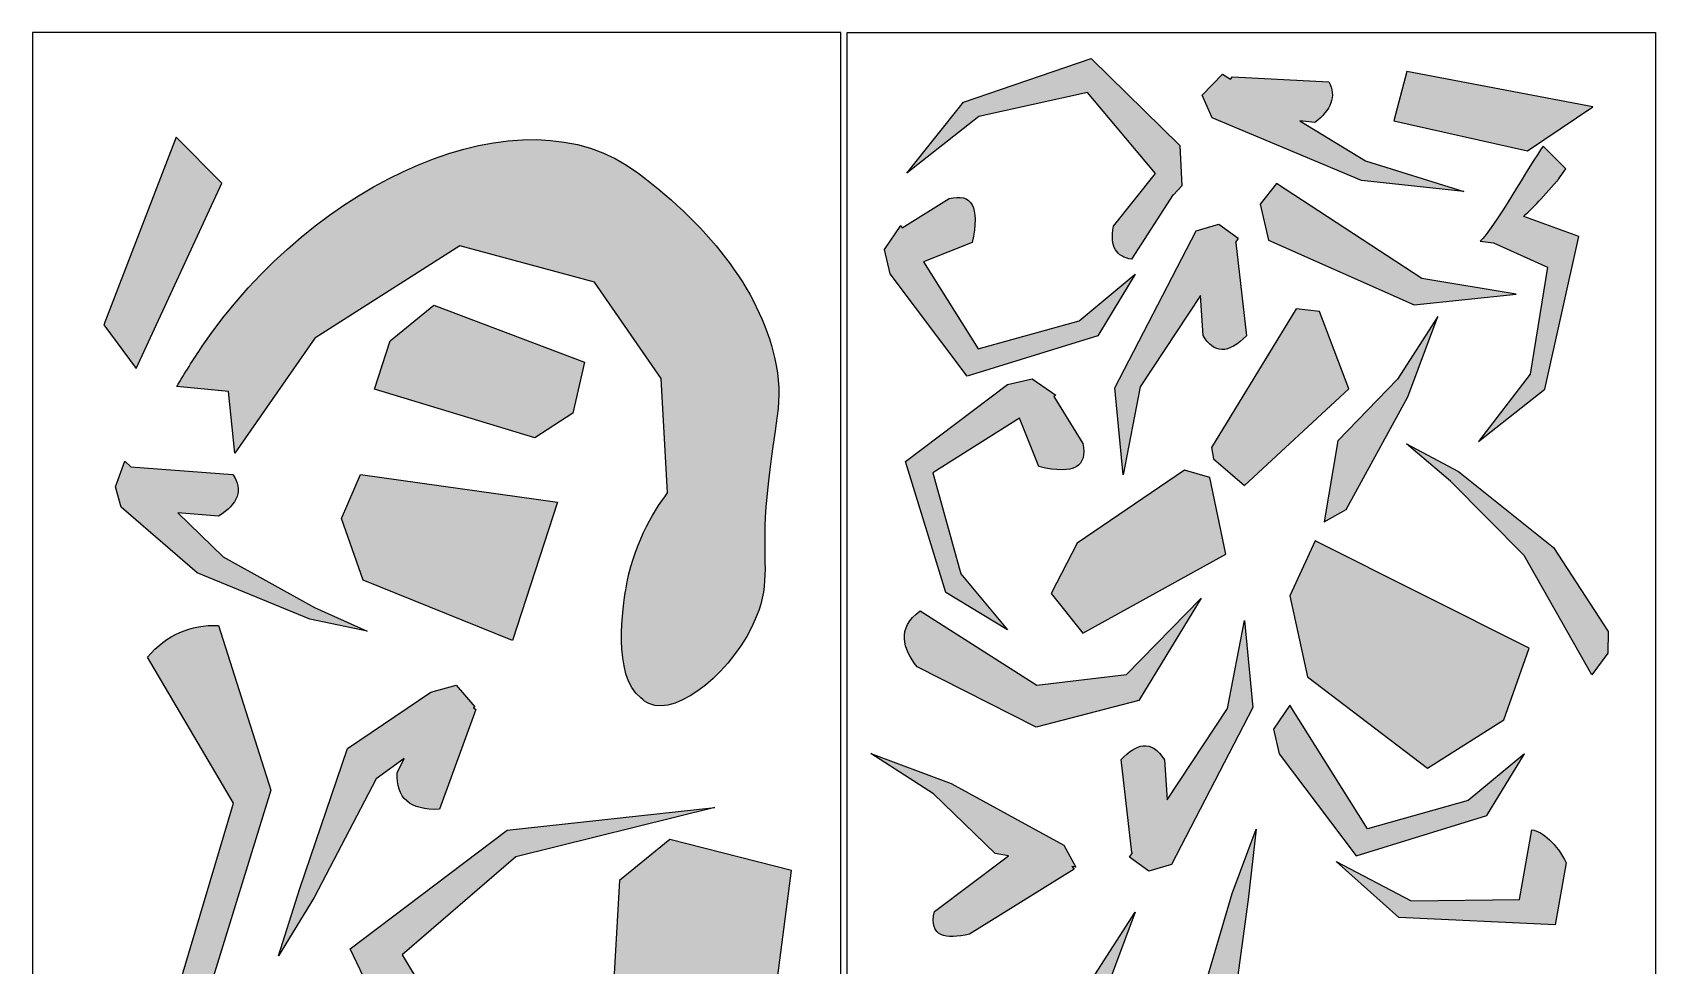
# Model space of a CAD drawing. Extents: x -33 to 44, y -91 to 85.
# Drawn here: x -32.7 to 43.6, y -46.7 to -2.9 of the extents above; entities that cross this region are included whole.
import ezdxf

# ---------------------------------------------------------------- set-up
doc = ezdxf.new("R2010")
doc.units = 0
doc.header["$MEASUREMENT"] = 0
for name, color, linetype in [('L1_LEFT_LEG05', 7, 'CONTINUOUS'), ('L2_LEFT_LEG01', 7, 'CONTINUOUS'), ('L2_LEFT_LEG03', 7, 'CONTINUOUS'), ('L2_LEFT_LEG05', 7, 'CONTINUOUS'), ('L2_RIGHT_LEG04', 7, 'CONTINUOUS'), ('L2_RIGHT_LEG06', 7, 'CONTINUOUS'), ('L2_RIGHT_LEG07', 7, 'CONTINUOUS'), ('L2_RIGHT_LEG09', 7, 'CONTINUOUS'), ('L2_RIGHT_LEG11', 7, 'CONTINUOUS'), ('L2_RIGHT_LEG13', 7, 'CONTINUOUS'), ('L2_SCALE06', 7, 'CONTINUOUS'), ('L2_SCALE07', 7, 'CONTINUOUS'), ('L2_SCALE11', 7, 'CONTINUOUS'), ('L2_SCALE13-HEAD02', 7, 'CONTINUOUS'), ('L3_RIGHT_LEG04', 7, 'CONTINUOUS'), ('L3_RIGHT_LEG08', 7, 'CONTINUOUS'), ('L3_RIGHT_LEG09', 7, 'CONTINUOUS'), ('L3_RIGHT_LEG11', 7, 'CONTINUOUS'), ('L3_RIGHT_LEG12', 7, 'CONTINUOUS'), ('L3_SCALE02', 7, 'CONTINUOUS'), ('L3_SCALE03', 7, 'CONTINUOUS'), ('L3_SCALE04', 7, 'CONTINUOUS'), ('L3_SCALE05', 7, 'CONTINUOUS'), ('L3_SCALE16', 7, 'CONTINUOUS'), ('L4_RIGHT_LEG04', 7, 'CONTINUOUS'), ('L4_RIGHT_LEG06', 7, 'CONTINUOUS'), ('L4_RIGHT_LEG07', 7, 'CONTINUOUS'), ('L4_RIGHT_LEG10', 7, 'CONTINUOUS'), ('L4_RIGHT_LEG11', 7, 'CONTINUOUS'), ('STOCK', 7, 'CONTINUOUS')]:
    doc.layers.add(name, color=color, linetype=linetype)

msp = doc.modelspace()

# ---------------------------------------------------------------- hatches: boundary and pattern name
at = {"layer": 'L1_LEFT_LEG05'}
h = msp.add_hatch(color=1, dxfattribs=at)
h.dxf.hatch_style = 2
edge = h.paths.add_edge_path()
edge.add_spline(control_points=[(35.399, -12.676), (35.989, -12.157), (37.771, -9.016), (38.359, -8.215), (38.359, -8.215), (39.419, -9.275), (39.419, -9.275), (39.193, -9.604), (39.043, -9.819), (39.003, -9.866), (39.003, -9.866), (38.254, -10.701), (38.254, -10.701), (37.992, -10.98), (37.721, -11.248), (37.446, -11.511), (37.446, -11.511), (40.032, -12.459), (40.032, -12.459), (40.032, -12.459), (38.428, -19.627), (38.428, -19.627), (38.428, -19.627), (35.315, -22.086), (35.315, -22.086), (35.315, -22.086), (37.743, -18.927), (37.743, -18.927), (37.743, -18.927), (38.563, -13.892), (38.563, -13.892), (38.563, -13.892), (36.017, -12.758), (36.017, -12.758), (36.017, -12.758), (35.399, -12.676), (35.399, -12.676)], knot_values=[0, 0, 0, 0, 1, 1, 1, 2, 2, 2, 3, 3, 3, 4, 4, 4, 5, 5, 5, 6, 6, 6, 7, 7, 7, 8, 8, 8, 9, 9, 9, 10, 10, 10, 11, 11, 11, 12, 12, 12, 12], degree=3, periodic=1)
at = {"layer": 'L2_LEFT_LEG01'}
h = msp.add_hatch(color=7, dxfattribs=at)
h.dxf.hatch_style = 2
edge = h.paths.add_edge_path()
edge.add_spline(control_points=[(-27.246, -32.217), (-27.246, -32.217), (-23.204, -39.07), (-23.204, -39.07), (-23.204, -39.07), (-25.664, -47.329), (-25.664, -47.329), (-25.664, -47.329), (-28.915, -52.249), (-28.915, -52.249), (-28.915, -52.249), (-24.346, -47.856), (-24.346, -47.856), (-24.346, -47.856), (-21.447, -38.455), (-21.447, -38.455), (-21.447, -38.455), (-23.907, -30.723), (-23.907, -30.723), (-25.213, -30.692), (-26.343, -31.144), (-27.246, -32.217)], knot_values=[0, 0, 0, 0, 1, 1, 1, 2, 2, 2, 3, 3, 3, 4, 4, 4, 5, 5, 5, 6, 6, 6, 7, 7, 7, 7], degree=3, periodic=1)
at = {"layer": 'L2_LEFT_LEG03'}
h = msp.add_hatch(color=7, dxfattribs=at)
h.dxf.hatch_style = 2
edge = h.paths.add_edge_path()
edge.add_spline(control_points=[(-14.859, -51.934), (-13.506, -52.546), (-12.671, -52.245), (-12.267, -51.187), (-12.267, -51.187), (-15.276, -46.201), (-15.276, -46.201), (-15.276, -46.201), (-9.938, -41.589), (-9.938, -41.589), (-9.938, -41.589), (-0.581, -39.282), (-0.581, -39.282), (-0.581, -39.282), (-10.334, -40.337), (-10.334, -40.337), (-10.334, -40.337), (-17.714, -45.916), (-17.714, -45.916), (-17.714, -45.916), (-14.859, -51.934), (-14.859, -51.934)], knot_values=[0, 0, 0, 0, 1, 1, 1, 2, 2, 2, 3, 3, 3, 4, 4, 4, 5, 5, 5, 6, 6, 6, 7, 7, 7, 7], degree=3, periodic=1)
at = {"layer": 'L2_LEFT_LEG05'}
h = msp.add_hatch(color=7, dxfattribs=at)
h.dxf.hatch_style = 2
edge = h.paths.add_edge_path()
edge.add_spline(control_points=[(37.82, -40.323), (37.82, -40.323), (37.252, -43.593), (37.252, -43.593), (37.252, -43.593), (32.151, -43.653), (32.151, -43.653), (32.151, -43.653), (28.62, -41.807), (28.62, -41.807), (28.62, -41.807), (31.58, -44.449), (31.58, -44.449), (31.58, -44.449), (38.916, -44.793), (38.916, -44.793), (38.916, -44.793), (39.441, -41.879), (39.441, -41.879), (39.007, -40.993), (38.327, -40.393), (37.82, -40.323)], knot_values=[0, 0, 0, 0, 1, 1, 1, 2, 2, 2, 3, 3, 3, 4, 4, 4, 5, 5, 5, 6, 6, 6, 7, 7, 7, 7], degree=3, periodic=1)
at = {"layer": 'L2_RIGHT_LEG04'}
h = msp.add_hatch(color=7, dxfattribs=at)
h.dxf.hatch_style = 2
edge = h.paths.add_edge_path()
edge.add_spline(control_points=[(14.868, -53.266), (14.868, -53.266), (17.767, -47.973), (17.767, -47.973), (17.767, -47.973), (19.173, -44.195), (19.173, -44.195), (19.173, -44.195), (17.284, -47.138), (17.284, -47.138), (17.284, -47.138), (14.472, -50.037), (14.472, -50.037), (14.472, -50.037), (14.367, -50.664), (14.367, -50.664), (14.367, -50.664), (11.66, -47.182), (11.66, -47.182), (10.741, -46.973), (10.373, -47.464), (10.694, -48.829), (10.694, -48.829), (13.747, -53.749), (13.747, -53.749), (13.747, -53.749), (13.867, -53.645), (13.867, -53.645), (13.867, -53.645), (13.835, -53.837), (13.835, -53.837), (13.835, -53.837), (14.868, -53.266), (14.868, -53.266)], knot_values=[0, 0, 0, 0, 1, 1, 1, 2, 2, 2, 3, 3, 3, 4, 4, 4, 5, 5, 5, 6, 6, 6, 7, 7, 7, 8, 8, 8, 9, 9, 9, 10, 10, 10, 11, 11, 11, 11], degree=3, periodic=1)
at = {"layer": 'L2_RIGHT_LEG06'}
h = msp.add_hatch(color=7, dxfattribs=at)
h.dxf.hatch_style = 2
edge = h.paths.add_edge_path()
edge.add_spline(control_points=[(-24.916, -28.262), (-24.916, -28.262), (-19.62, -30.432), (-19.62, -30.432), (-19.62, -30.432), (-16.914, -30.99), (-16.914, -30.99), (-16.914, -30.99), (-19.388, -29.886), (-19.388, -29.886), (-19.388, -29.886), (-23.689, -27.509), (-23.689, -27.509), (-23.689, -27.509), (-25.818, -25.436), (-25.818, -25.436), (-25.818, -25.436), (-23.902, -25.594), (-23.902, -25.594), (-22.999, -25.015), (-22.719, -24.37), (-23.229, -23.641), (-23.229, -23.641), (-28.034, -23.277), (-28.034, -23.277), (-28.034, -23.277), (-28.306, -23.012), (-28.306, -23.012), (-28.306, -23.012), (-28.754, -24.21), (-28.754, -24.21), (-28.754, -24.21), (-28.479, -25.177), (-28.479, -25.177), (-28.479, -25.177), (-24.916, -28.262), (-24.916, -28.262)], knot_values=[0, 0, 0, 0, 1, 1, 1, 2, 2, 2, 3, 3, 3, 4, 4, 4, 5, 5, 5, 6, 6, 6, 7, 7, 7, 8, 8, 8, 9, 9, 9, 10, 10, 10, 11, 11, 11, 12, 12, 12, 12], degree=3, periodic=1)
at = {"layer": 'L2_RIGHT_LEG07'}
h = msp.add_hatch(color=7, dxfattribs=at)
h.dxf.hatch_style = 2
edge = h.paths.add_edge_path()
edge.add_spline(control_points=[(-20.09, -43.078), (-20.09, -43.078), (-21.089, -46.24), (-21.089, -46.24), (-21.089, -46.24), (-19.404, -43.498), (-19.404, -43.498), (-19.404, -43.498), (-16.504, -37.931), (-16.504, -37.931), (-16.504, -37.931), (-15.182, -36.969), (-15.182, -36.969), (-15.182, -36.969), (-15.514, -37.646), (-15.514, -37.646), (-15.562, -38.821), (-14.929, -39.42), (-13.518, -39.362), (-13.518, -39.362), (-11.811, -34.675), (-11.811, -34.675), (-11.811, -34.675), (-11.916, -34.593), (-11.916, -34.593), (-11.916, -34.593), (-11.863, -34.554), (-11.863, -34.554), (-11.863, -34.554), (-12.737, -33.533), (-12.737, -33.533), (-12.737, -33.533), (-13.921, -33.867), (-13.921, -33.867), (-13.921, -33.867), (-17.842, -36.501), (-17.842, -36.501), (-17.842, -36.501), (-20.09, -43.078), (-20.09, -43.078)], knot_values=[0, 0, 0, 0, 1, 1, 1, 2, 2, 2, 3, 3, 3, 4, 4, 4, 5, 5, 5, 6, 6, 6, 7, 7, 7, 8, 8, 8, 9, 9, 9, 10, 10, 10, 11, 11, 11, 12, 12, 12, 13, 13, 13, 13], degree=3, periodic=1)
at = {"layer": 'L2_RIGHT_LEG09'}
h = msp.add_hatch(color=7, dxfattribs=at)
h.dxf.hatch_style = 2
edge = h.paths.add_edge_path()
edge.add_spline(control_points=[(19.414, -19.523), (19.414, -19.523), (22.243, -15.234), (22.243, -15.234), (22.243, -15.234), (22.374, -17.102), (22.374, -17.102), (22.875, -17.983), (23.556, -17.988), (24.416, -17.118), (24.416, -17.118), (23.906, -12.753), (23.906, -12.753), (23.906, -12.753), (23.889, -12.739), (23.889, -12.739), (23.889, -12.739), (24.021, -12.539), (24.021, -12.539), (24.021, -12.539), (23.115, -11.88), (23.115, -11.88), (23.115, -11.88), (22.05, -12.188), (22.05, -12.188), (22.05, -12.188), (18.227, -19.567), (18.227, -19.567), (18.227, -19.567), (18.622, -23.653), (18.622, -23.653), (18.622, -23.653), (19.414, -19.523), (19.414, -19.523)], knot_values=[0, 0, 0, 0, 1, 1, 1, 2, 2, 2, 3, 3, 3, 4, 4, 4, 5, 5, 5, 6, 6, 6, 7, 7, 7, 8, 8, 8, 9, 9, 9, 10, 10, 10, 11, 11, 11, 11], degree=3, periodic=1)
at = {"layer": 'L2_RIGHT_LEG11'}
h = msp.add_hatch(color=7, dxfattribs=at)
h.dxf.hatch_style = 2
edge = h.paths.add_edge_path()
edge.add_spline(control_points=[(17.427, -17.126), (17.427, -17.126), (19.184, -14.226), (19.184, -14.226), (19.184, -14.226), (16.548, -16.423), (16.548, -16.423), (16.548, -16.423), (11.804, -17.74), (11.804, -17.74), (11.804, -17.74), (9.236, -13.651), (9.236, -13.651), (9.236, -13.651), (11.516, -12.743), (11.516, -12.743), (11.893, -11.043), (11.492, -10.409), (10.437, -10.675), (10.437, -10.675), (8.225, -12.043), (8.225, -12.043), (8.225, -12.043), (8.163, -11.944), (8.163, -11.944), (8.163, -11.944), (7.389, -13.064), (7.389, -13.064), (7.389, -13.064), (7.661, -14.217), (7.661, -14.217), (7.661, -14.217), (11.277, -19.014), (11.277, -19.014), (11.277, -19.014), (17.427, -17.126), (17.427, -17.126)], knot_values=[0, 0, 0, 0, 1, 1, 1, 2, 2, 2, 3, 3, 3, 4, 4, 4, 5, 5, 5, 6, 6, 6, 7, 7, 7, 8, 8, 8, 9, 9, 9, 10, 10, 10, 11, 11, 11, 12, 12, 12, 12], degree=3, periodic=1)
at = {"layer": 'L2_RIGHT_LEG13'}
h = msp.add_hatch(color=7, dxfattribs=at)
h.dxf.hatch_style = 2
edge = h.paths.add_edge_path()
edge.add_spline(control_points=[(9.079, -30.035), (7.944, -30.852), (8.266, -31.831), (8.928, -32.668), (8.928, -32.668), (14.529, -35.502), (14.529, -35.502), (14.529, -35.502), (19.345, -34.248), (19.345, -34.248), (19.345, -34.248), (22.282, -29.45), (22.282, -29.45), (22.282, -29.45), (18.775, -33.034), (18.775, -33.034), (18.775, -33.034), (14.563, -33.528), (14.563, -33.528), (14.563, -33.528), (9.079, -30.035), (9.079, -30.035)], knot_values=[0, 0, 0, 0, 1, 1, 1, 2, 2, 2, 3, 3, 3, 4, 4, 4, 5, 5, 5, 6, 6, 6, 7, 7, 7, 7], degree=3, periodic=1)
at = {"layer": 'L2_SCALE06'}
h = msp.add_hatch(color=7, dxfattribs=at)
h.dxf.hatch_style = 2
h.paths.add_polyline_path([(31.955, -4.704), (31.34, -7.032), (37.622, -8.438), (40.697, -6.373)])
at = {"layer": 'L2_SCALE07'}
h = msp.add_hatch(color=7, dxfattribs=at)
h.dxf.hatch_style = 2
h.paths.add_polyline_path([(-25.897, -7.792), (-29.295, -16.607), (-27.786, -18.659), (-23.75, -9.96)])
at = {"layer": 'L2_SCALE11'}
h = msp.add_hatch(color=7, dxfattribs=at)
h.dxf.hatch_style = 2
h.paths.add_polyline_path([(16.458, -26.864), (15.233, -29.229), (16.714, -31.094), (23.437, -27.384), (22.684, -23.778), (21.502, -23.437)])
at = {"layer": 'L2_SCALE13-HEAD02'}
h = msp.add_hatch(color=7, dxfattribs=at)
h.dxf.hatch_style = 2
edge = h.paths.add_edge_path()
edge.add_spline(control_points=[(-24.674, -17.615), (-25.104, -18.249), (-25.499, -18.88), (-25.87, -19.506), (-25.87, -19.506), (-23.436, -19.734), (-23.436, -19.734), (-23.436, -19.734), (-23.136, -22.631), (-23.136, -22.631), (-23.136, -22.631), (-19.384, -17.231), (-19.384, -17.231), (-19.384, -17.231), (-12.572, -12.888), (-12.572, -12.888), (-12.572, -12.888), (-6.229, -14.604), (-6.229, -14.604), (-6.229, -14.604), (-3.102, -19.133), (-3.102, -19.133), (-3.102, -19.133), (-2.799, -24.49), (-2.799, -24.49), (-3.518, -25.453), (-4.436, -26.997), (-4.766, -29.051), (-4.868, -29.684), (-5.417, -33.109), (-4.053, -34.128), (-3.946, -34.239), (-3.819, -34.329), (-3.679, -34.394), (-2.298, -35.015), (0.359, -32.81), (1.371, -30.324), (2.058, -28.637), (1.626, -27.707), (1.824, -25.176), (2.104, -21.584), (2.686, -20.468), (2.305, -18.51), (1.653, -15.162), (-0.662, -12.138), (-4.201, -9.46), (-9.633, -5.349), (-19.421, -9.856), (-24.674, -17.615)], knot_values=[0, 0, 0, 0, 1, 1, 1, 2, 2, 2, 3, 3, 3, 4, 4, 4, 5, 5, 5, 6, 6, 6, 7, 7, 7, 8, 8, 8, 9, 9, 9, 10, 10, 10, 11, 11, 11, 12, 12, 12, 13, 13, 13, 14, 14, 14, 15, 15, 15, 16, 16, 16, 16], degree=3, periodic=1)
at = {"layer": 'L3_RIGHT_LEG04'}
h = msp.add_hatch(color=7, dxfattribs=at)
h.dxf.hatch_style = 2
edge = h.paths.add_edge_path()
edge.add_spline(control_points=[(15.826, -41.047), (15.826, -41.047), (10.532, -38.148), (10.532, -38.148), (10.532, -38.148), (6.754, -36.742), (6.754, -36.742), (6.754, -36.742), (9.697, -38.631), (9.697, -38.631), (9.697, -38.631), (12.597, -41.443), (12.597, -41.443), (12.597, -41.443), (13.224, -41.548), (13.224, -41.548), (13.224, -41.548), (9.741, -44.156), (9.741, -44.156), (9.473, -45.376), (10.27, -45.476), (11.389, -45.222), (11.389, -45.222), (16.309, -42.169), (16.309, -42.169), (16.309, -42.169), (16.205, -42.049), (16.205, -42.049), (16.205, -42.049), (16.397, -42.081), (16.397, -42.081), (16.397, -42.081), (15.826, -41.047), (15.826, -41.047)], knot_values=[0, 0, 0, 0, 1, 1, 1, 2, 2, 2, 3, 3, 3, 4, 4, 4, 5, 5, 5, 6, 6, 6, 7, 7, 7, 8, 8, 8, 9, 9, 9, 10, 10, 10, 11, 11, 11, 11], degree=3, periodic=1)
at = {"layer": 'L3_RIGHT_LEG08'}
h = msp.add_hatch(color=7, dxfattribs=at)
h.dxf.hatch_style = 2
edge = h.paths.add_edge_path()
edge.add_spline(control_points=[(34.629, -10.345), (34.629, -10.345), (30.002, -8.897), (30.002, -8.897), (30.002, -8.897), (26.912, -7.032), (26.912, -7.032), (26.912, -7.032), (27.63, -7.102), (27.63, -7.102), (28.385, -6.517), (28.649, -5.883), (28.287, -5.185), (28.287, -5.185), (23.751, -4.963), (23.751, -4.963), (23.751, -4.963), (23.653, -5.066), (23.653, -5.066), (23.653, -5.066), (23.28, -4.84), (23.28, -4.84), (23.28, -4.84), (22.331, -5.818), (22.331, -5.818), (22.331, -5.818), (22.797, -6.891), (22.797, -6.891), (22.797, -6.891), (29.821, -9.823), (29.821, -9.823), (29.821, -9.823), (34.629, -10.345), (34.629, -10.345)], knot_values=[0, 0, 0, 0, 1, 1, 1, 2, 2, 2, 3, 3, 3, 4, 4, 4, 5, 5, 5, 6, 6, 6, 7, 7, 7, 8, 8, 8, 9, 9, 9, 10, 10, 10, 11, 11, 11, 11], degree=3, periodic=1)
at = {"layer": 'L3_RIGHT_LEG09'}
h = msp.add_hatch(color=7, dxfattribs=at)
h.dxf.hatch_style = 2
edge = h.paths.add_edge_path()
edge.add_spline(control_points=[(23.521, -34.622), (23.521, -34.622), (20.691, -38.911), (20.691, -38.911), (20.691, -38.911), (20.561, -37.043), (20.561, -37.043), (19.913, -36.036), (19.218, -36.288), (18.518, -37.027), (18.518, -37.027), (19.029, -41.392), (19.029, -41.392), (19.029, -41.392), (19.046, -41.405), (19.046, -41.405), (19.046, -41.405), (18.913, -41.606), (18.913, -41.606), (18.913, -41.606), (19.819, -42.265), (19.819, -42.265), (19.819, -42.265), (20.885, -41.957), (20.885, -41.957), (20.885, -41.957), (24.707, -34.578), (24.707, -34.578), (24.707, -34.578), (24.312, -30.492), (24.312, -30.492), (24.312, -30.492), (23.521, -34.622), (23.521, -34.622)], knot_values=[0, 0, 0, 0, 1, 1, 1, 2, 2, 2, 3, 3, 3, 4, 4, 4, 5, 5, 5, 6, 6, 6, 7, 7, 7, 8, 8, 8, 9, 9, 9, 10, 10, 10, 11, 11, 11, 11], degree=3, periodic=1)
at = {"layer": 'L3_RIGHT_LEG11'}
h = msp.add_hatch(color=7, dxfattribs=at)
h.dxf.hatch_style = 2
edge = h.paths.add_edge_path()
edge.add_spline(control_points=[(10.275, -29.176), (10.275, -29.176), (13.174, -30.933), (13.174, -30.933), (13.174, -30.933), (10.978, -28.297), (10.978, -28.297), (10.978, -28.297), (9.661, -23.552), (9.661, -23.552), (9.661, -23.552), (13.749, -20.985), (13.749, -20.985), (13.749, -20.985), (14.658, -23.264), (14.658, -23.264), (16.348, -23.674), (16.934, -23.235), (16.725, -22.185), (16.725, -22.185), (15.358, -19.974), (15.358, -19.974), (15.358, -19.974), (15.457, -19.912), (15.457, -19.912), (15.457, -19.912), (14.337, -19.138), (14.337, -19.138), (14.337, -19.138), (13.183, -19.409), (13.183, -19.409), (13.183, -19.409), (8.387, -23.025), (8.387, -23.025), (8.387, -23.025), (10.275, -29.176), (10.275, -29.176)], knot_values=[0, 0, 0, 0, 1, 1, 1, 2, 2, 2, 3, 3, 3, 4, 4, 4, 5, 5, 5, 6, 6, 6, 7, 7, 7, 8, 8, 8, 9, 9, 9, 10, 10, 10, 11, 11, 11, 12, 12, 12, 12], degree=3, periodic=1)
at = {"layer": 'L3_RIGHT_LEG12'}
h = msp.add_hatch(color=7, dxfattribs=at)
h.dxf.hatch_style = 2
edge = h.paths.add_edge_path()
edge.add_spline(control_points=[(11.115, -6.151), (11.115, -6.151), (8.451, -9.487), (8.451, -9.487), (8.451, -9.487), (11.827, -6.818), (11.827, -6.818), (11.827, -6.818), (16.933, -5.693), (16.933, -5.693), (16.933, -5.693), (20.135, -9.498), (20.135, -9.498), (20.135, -9.498), (18.164, -11.976), (18.164, -11.976), (17.959, -12.963), (18.321, -13.409), (19.002, -13.525), (19.002, -13.525), (20.971, -10.492), (20.971, -10.492), (20.971, -10.492), (20.983, -10.506), (20.983, -10.506), (20.983, -10.506), (21.37, -10.078), (21.37, -10.078), (21.37, -10.078), (21.271, -8.185), (21.271, -8.185), (21.271, -8.185), (17.115, -4.092), (17.115, -4.092), (17.115, -4.092), (11.115, -6.151), (11.115, -6.151)], knot_values=[0, 0, 0, 0, 1, 1, 1, 2, 2, 2, 3, 3, 3, 4, 4, 4, 5, 5, 5, 6, 6, 6, 7, 7, 7, 8, 8, 8, 9, 9, 9, 10, 10, 10, 11, 11, 11, 12, 12, 12, 12], degree=3, periodic=1)
at = {"layer": 'L3_SCALE02'}
h = msp.add_hatch(color=7, dxfattribs=at)
h.dxf.hatch_style = 2
h.paths.add_polyline_path([(37.7, -31.787), (27.641, -26.75), (26.449, -29.331), (27.277, -33.143), (32.918, -37.426), (36.511, -35.164)])
at = {"layer": 'L3_SCALE03'}
h = msp.add_hatch(color=7, dxfattribs=at)
h.dxf.hatch_style = 2
h.paths.add_polyline_path([(-7.969, -24.943), (-10.084, -31.431), (-17.112, -28.594), (-18.125, -25.701), (-17.238, -23.631)])
at = {"layer": 'L3_SCALE04'}
h = msp.add_hatch(color=7, dxfattribs=at)
h.dxf.hatch_style = 2
h.paths.add_polyline_path([(-6.702, -18.358), (-7.249, -20.758), (-9.032, -21.917), (-16.583, -19.624), (-15.84, -17.35), (-13.791, -15.681)])
at = {"layer": 'L3_SCALE05'}
h = msp.add_hatch(color=7, dxfattribs=at)
h.dxf.hatch_style = 2
h.paths.add_polyline_path([(22.862, -22.902), (24.312, -24.154), (29.221, -19.608), (27.837, -15.983), (26.75, -15.852), (22.763, -22.375)])
at = {"layer": 'L3_SCALE16'}
h = msp.add_hatch(color=7, dxfattribs=at)
h.dxf.hatch_style = 2
h.paths.add_polyline_path([(-5.37, -48.192), (-2.106, -51.256), (1.869, -51.136), (3.025, -42.238), (-2.699, -40.778), (-5.053, -42.709)])
at = {"layer": 'L4_RIGHT_LEG04'}
h = msp.add_hatch(color=7, dxfattribs=at)
h.dxf.hatch_style = 2
h.paths.add_polyline_path([(29.095, -25.284), (31.994, -19.99), (33.4, -16.212), (31.511, -19.156), (28.7, -22.055), (28.062, -25.855)])
at = {"layer": 'L4_RIGHT_LEG06'}
h = msp.add_hatch(color=7, dxfattribs=at)
h.dxf.hatch_style = 2
h.paths.add_polyline_path([(37.462, -27.437), (33.997, -23.952), (31.93, -22.201), (34.373, -23.493), (38.85, -27.057), (41.409, -31.015), (41.403, -32.021), (40.637, -33.045)])
at = {"layer": 'L4_RIGHT_LEG07'}
h = msp.add_hatch(color=7, dxfattribs=at)
h.dxf.hatch_style = 2
h.paths.add_polyline_path([(21.965, -49.331), (23.739, -43.309), (24.864, -40.295), (24.493, -43.59), (23.554, -50.477), (20.214, -53.817), (19.116, -54.372), (18.062, -53.538)])
at = {"layer": 'L4_RIGHT_LEG10'}
h = msp.add_hatch(color=7, dxfattribs=at)
h.dxf.hatch_style = 2
h.paths.add_polyline_path([(25.826, -9.962), (25.052, -10.94), (25.451, -12.622), (32.299, -15.659), (37.081, -15.169), (32.655, -14.433)])
at = {"layer": 'L4_RIGHT_LEG11'}
h = msp.add_hatch(color=7, dxfattribs=at)
h.dxf.hatch_style = 2
h.paths.add_polyline_path([(25.949, -36.75), (29.565, -41.546), (35.715, -39.657), (37.472, -36.758), (34.836, -38.954), (30.092, -40.272), (26.451, -34.476), (25.677, -35.596)])

# ---------------------------------------------------------------- linework, layer by layer
at = {"layer": 'L1_LEFT_LEG05', "color": 7}
msp.add_open_spline([(35.399, -12.676), (35.989, -12.157), (37.771, -9.016), (38.359, -8.215), (38.359, -8.215), (39.419, -9.275), (39.419, -9.275), (39.193, -9.604), (39.043, -9.819), (39.003, -9.866), (39.003, -9.866), (38.254, -10.701), (38.254, -10.701), (37.992, -10.98), (37.721, -11.248), (37.446, -11.511), (37.446, -11.511), (40.032, -12.459), (40.032, -12.459), (40.032, -12.459), (38.428, -19.627), (38.428, -19.627), (38.428, -19.627), (35.315, -22.086), (35.315, -22.086), (35.315, -22.086), (37.743, -18.927), (37.743, -18.927), (37.743, -18.927), (38.563, -13.892), (38.563, -13.892), (38.563, -13.892), (36.017, -12.758), (36.017, -12.758), (36.017, -12.758), (35.399, -12.676), (35.399, -12.676)], degree=3, knots=[0, 0, 0, 0, 1, 1, 1, 2, 2, 2, 3, 3, 3, 4, 4, 4, 5, 5, 5, 6, 6, 6, 7, 7, 7, 8, 8, 8, 9, 9, 9, 10, 10, 10, 11, 11, 11, 12, 12, 12, 12], dxfattribs=at)
at = {"layer": 'L2_LEFT_LEG01'}
msp.add_open_spline([(-27.246, -32.217), (-27.246, -32.217), (-23.204, -39.07), (-23.204, -39.07), (-23.204, -39.07), (-25.664, -47.329), (-25.664, -47.329), (-25.664, -47.329), (-28.915, -52.249), (-28.915, -52.249), (-28.915, -52.249), (-24.346, -47.856), (-24.346, -47.856), (-24.346, -47.856), (-21.447, -38.455), (-21.447, -38.455), (-21.447, -38.455), (-23.907, -30.723), (-23.907, -30.723), (-25.213, -30.692), (-26.343, -31.144), (-27.246, -32.217)], degree=3, knots=[0, 0, 0, 0, 1, 1, 1, 2, 2, 2, 3, 3, 3, 4, 4, 4, 5, 5, 5, 6, 6, 6, 7, 7, 7, 7], dxfattribs=at)
at = {"layer": 'L2_LEFT_LEG03'}
msp.add_open_spline([(-14.859, -51.934), (-13.506, -52.546), (-12.671, -52.245), (-12.267, -51.187), (-12.267, -51.187), (-15.276, -46.201), (-15.276, -46.201), (-15.276, -46.201), (-9.938, -41.589), (-9.938, -41.589), (-9.938, -41.589), (-0.581, -39.282), (-0.581, -39.282), (-0.581, -39.282), (-10.334, -40.337), (-10.334, -40.337), (-10.334, -40.337), (-17.714, -45.916), (-17.714, -45.916), (-17.714, -45.916), (-14.859, -51.934), (-14.859, -51.934)], degree=3, knots=[0, 0, 0, 0, 1, 1, 1, 2, 2, 2, 3, 3, 3, 4, 4, 4, 5, 5, 5, 6, 6, 6, 7, 7, 7, 7], dxfattribs=at)
at = {"layer": 'L2_LEFT_LEG05'}
msp.add_open_spline([(37.82, -40.323), (37.82, -40.323), (37.252, -43.593), (37.252, -43.593), (37.252, -43.593), (32.151, -43.653), (32.151, -43.653), (32.151, -43.653), (28.62, -41.807), (28.62, -41.807), (28.62, -41.807), (31.58, -44.449), (31.58, -44.449), (31.58, -44.449), (38.916, -44.793), (38.916, -44.793), (38.916, -44.793), (39.441, -41.879), (39.441, -41.879), (39.007, -40.993), (38.327, -40.393), (37.82, -40.323)], degree=3, knots=[0, 0, 0, 0, 1, 1, 1, 2, 2, 2, 3, 3, 3, 4, 4, 4, 5, 5, 5, 6, 6, 6, 7, 7, 7, 7], dxfattribs=at)
at = {"layer": 'L2_RIGHT_LEG04'}
msp.add_open_spline([(14.868, -53.266), (14.868, -53.266), (17.767, -47.973), (17.767, -47.973), (17.767, -47.973), (19.173, -44.195), (19.173, -44.195), (19.173, -44.195), (17.284, -47.138), (17.284, -47.138), (17.284, -47.138), (14.472, -50.037), (14.472, -50.037), (14.472, -50.037), (14.367, -50.664), (14.367, -50.664), (14.367, -50.664), (11.66, -47.182), (11.66, -47.182), (10.741, -46.973), (10.373, -47.464), (10.694, -48.829), (10.694, -48.829), (13.747, -53.749), (13.747, -53.749), (13.747, -53.749), (13.867, -53.645), (13.867, -53.645), (13.867, -53.645), (13.835, -53.837), (13.835, -53.837), (13.835, -53.837), (14.868, -53.266), (14.868, -53.266)], degree=3, knots=[0, 0, 0, 0, 1, 1, 1, 2, 2, 2, 3, 3, 3, 4, 4, 4, 5, 5, 5, 6, 6, 6, 7, 7, 7, 8, 8, 8, 9, 9, 9, 10, 10, 10, 11, 11, 11, 11], dxfattribs=at)
at = {"layer": 'L2_RIGHT_LEG06'}
msp.add_open_spline([(-24.916, -28.262), (-24.916, -28.262), (-19.62, -30.432), (-19.62, -30.432), (-19.62, -30.432), (-16.914, -30.99), (-16.914, -30.99), (-16.914, -30.99), (-19.388, -29.886), (-19.388, -29.886), (-19.388, -29.886), (-23.689, -27.509), (-23.689, -27.509), (-23.689, -27.509), (-25.818, -25.436), (-25.818, -25.436), (-25.818, -25.436), (-23.902, -25.594), (-23.902, -25.594), (-22.999, -25.015), (-22.719, -24.37), (-23.229, -23.641), (-23.229, -23.641), (-28.034, -23.277), (-28.034, -23.277), (-28.034, -23.277), (-28.306, -23.012), (-28.306, -23.012), (-28.306, -23.012), (-28.754, -24.21), (-28.754, -24.21), (-28.754, -24.21), (-28.479, -25.177), (-28.479, -25.177), (-28.479, -25.177), (-24.916, -28.262), (-24.916, -28.262)], degree=3, knots=[0, 0, 0, 0, 1, 1, 1, 2, 2, 2, 3, 3, 3, 4, 4, 4, 5, 5, 5, 6, 6, 6, 7, 7, 7, 8, 8, 8, 9, 9, 9, 10, 10, 10, 11, 11, 11, 12, 12, 12, 12], dxfattribs=at)
at = {"layer": 'L2_RIGHT_LEG07'}
msp.add_open_spline([(-20.09, -43.078), (-20.09, -43.078), (-21.089, -46.24), (-21.089, -46.24), (-21.089, -46.24), (-19.404, -43.498), (-19.404, -43.498), (-19.404, -43.498), (-16.504, -37.931), (-16.504, -37.931), (-16.504, -37.931), (-15.182, -36.969), (-15.182, -36.969), (-15.182, -36.969), (-15.514, -37.646), (-15.514, -37.646), (-15.562, -38.821), (-14.929, -39.42), (-13.518, -39.362), (-13.518, -39.362), (-11.811, -34.675), (-11.811, -34.675), (-11.811, -34.675), (-11.916, -34.593), (-11.916, -34.593), (-11.916, -34.593), (-11.863, -34.554), (-11.863, -34.554), (-11.863, -34.554), (-12.737, -33.533), (-12.737, -33.533), (-12.737, -33.533), (-13.921, -33.867), (-13.921, -33.867), (-13.921, -33.867), (-17.842, -36.501), (-17.842, -36.501), (-17.842, -36.501), (-20.09, -43.078), (-20.09, -43.078)], degree=3, knots=[0, 0, 0, 0, 1, 1, 1, 2, 2, 2, 3, 3, 3, 4, 4, 4, 5, 5, 5, 6, 6, 6, 7, 7, 7, 8, 8, 8, 9, 9, 9, 10, 10, 10, 11, 11, 11, 12, 12, 12, 13, 13, 13, 13], dxfattribs=at)
at = {"layer": 'L2_RIGHT_LEG09'}
msp.add_open_spline([(19.414, -19.523), (19.414, -19.523), (22.243, -15.234), (22.243, -15.234), (22.243, -15.234), (22.374, -17.102), (22.374, -17.102), (22.875, -17.983), (23.556, -17.988), (24.416, -17.118), (24.416, -17.118), (23.906, -12.753), (23.906, -12.753), (23.906, -12.753), (23.889, -12.739), (23.889, -12.739), (23.889, -12.739), (24.021, -12.539), (24.021, -12.539), (24.021, -12.539), (23.115, -11.88), (23.115, -11.88), (23.115, -11.88), (22.05, -12.188), (22.05, -12.188), (22.05, -12.188), (18.227, -19.567), (18.227, -19.567), (18.227, -19.567), (18.622, -23.653), (18.622, -23.653), (18.622, -23.653), (19.414, -19.523), (19.414, -19.523)], degree=3, knots=[0, 0, 0, 0, 1, 1, 1, 2, 2, 2, 3, 3, 3, 4, 4, 4, 5, 5, 5, 6, 6, 6, 7, 7, 7, 8, 8, 8, 9, 9, 9, 10, 10, 10, 11, 11, 11, 11], dxfattribs=at)
at = {"layer": 'L2_RIGHT_LEG11'}
msp.add_open_spline([(17.427, -17.126), (17.427, -17.126), (19.184, -14.226), (19.184, -14.226), (19.184, -14.226), (16.548, -16.423), (16.548, -16.423), (16.548, -16.423), (11.804, -17.74), (11.804, -17.74), (11.804, -17.74), (9.236, -13.651), (9.236, -13.651), (9.236, -13.651), (11.516, -12.743), (11.516, -12.743), (11.893, -11.043), (11.492, -10.409), (10.437, -10.675), (10.437, -10.675), (8.225, -12.043), (8.225, -12.043), (8.225, -12.043), (8.163, -11.944), (8.163, -11.944), (8.163, -11.944), (7.389, -13.064), (7.389, -13.064), (7.389, -13.064), (7.661, -14.217), (7.661, -14.217), (7.661, -14.217), (11.277, -19.014), (11.277, -19.014), (11.277, -19.014), (17.427, -17.126), (17.427, -17.126)], degree=3, knots=[0, 0, 0, 0, 1, 1, 1, 2, 2, 2, 3, 3, 3, 4, 4, 4, 5, 5, 5, 6, 6, 6, 7, 7, 7, 8, 8, 8, 9, 9, 9, 10, 10, 10, 11, 11, 11, 12, 12, 12, 12], dxfattribs=at)
at = {"layer": 'L2_RIGHT_LEG13'}
msp.add_open_spline([(9.079, -30.035), (7.944, -30.852), (8.266, -31.831), (8.928, -32.668), (8.928, -32.668), (14.529, -35.502), (14.529, -35.502), (14.529, -35.502), (19.345, -34.248), (19.345, -34.248), (19.345, -34.248), (22.282, -29.45), (22.282, -29.45), (22.282, -29.45), (18.775, -33.034), (18.775, -33.034), (18.775, -33.034), (14.563, -33.528), (14.563, -33.528), (14.563, -33.528), (9.079, -30.035), (9.079, -30.035)], degree=3, knots=[0, 0, 0, 0, 1, 1, 1, 2, 2, 2, 3, 3, 3, 4, 4, 4, 5, 5, 5, 6, 6, 6, 7, 7, 7, 7], dxfattribs=at)
at = {"layer": 'L2_SCALE06'}
msp.add_lwpolyline([(31.955, -4.704), (31.34, -7.032), (37.622, -8.438), (40.697, -6.373), (31.955, -4.704)], dxfattribs=at)
at = {"layer": 'L2_SCALE07'}
msp.add_lwpolyline([(-25.897, -7.792), (-29.295, -16.607), (-27.786, -18.659), (-23.75, -9.96), (-25.897, -7.792)], dxfattribs=at)
at = {"layer": 'L2_SCALE11'}
msp.add_lwpolyline([(16.458, -26.864), (15.233, -29.229), (16.714, -31.094), (23.437, -27.384), (22.684, -23.778), (21.502, -23.437), (16.458, -26.864)], dxfattribs=at)
at = {"layer": 'L2_SCALE13-HEAD02'}
msp.add_open_spline([(-24.674, -17.615), (-25.104, -18.249), (-25.499, -18.88), (-25.87, -19.506), (-25.87, -19.506), (-23.436, -19.734), (-23.436, -19.734), (-23.436, -19.734), (-23.136, -22.631), (-23.136, -22.631), (-23.136, -22.631), (-19.384, -17.231), (-19.384, -17.231), (-19.384, -17.231), (-12.572, -12.888), (-12.572, -12.888), (-12.572, -12.888), (-6.229, -14.604), (-6.229, -14.604), (-6.229, -14.604), (-3.102, -19.133), (-3.102, -19.133), (-3.102, -19.133), (-2.799, -24.49), (-2.799, -24.49), (-3.518, -25.453), (-4.436, -26.997), (-4.766, -29.051), (-4.868, -29.684), (-5.417, -33.109), (-4.053, -34.128), (-3.946, -34.239), (-3.819, -34.329), (-3.679, -34.394), (-2.298, -35.015), (0.359, -32.81), (1.371, -30.324), (2.058, -28.637), (1.626, -27.707), (1.824, -25.176), (2.104, -21.584), (2.686, -20.468), (2.305, -18.51), (1.653, -15.162), (-0.662, -12.138), (-4.201, -9.46), (-9.633, -5.349), (-19.421, -9.856), (-24.674, -17.615)], degree=3, knots=[0, 0, 0, 0, 1, 1, 1, 2, 2, 2, 3, 3, 3, 4, 4, 4, 5, 5, 5, 6, 6, 6, 7, 7, 7, 8, 8, 8, 9, 9, 9, 10, 10, 10, 11, 11, 11, 12, 12, 12, 13, 13, 13, 14, 14, 14, 15, 15, 15, 16, 16, 16, 16], dxfattribs=at)
at = {"layer": 'L3_RIGHT_LEG04'}
msp.add_open_spline([(15.826, -41.047), (15.826, -41.047), (10.532, -38.148), (10.532, -38.148), (10.532, -38.148), (6.754, -36.742), (6.754, -36.742), (6.754, -36.742), (9.697, -38.631), (9.697, -38.631), (9.697, -38.631), (12.597, -41.443), (12.597, -41.443), (12.597, -41.443), (13.224, -41.548), (13.224, -41.548), (13.224, -41.548), (9.741, -44.156), (9.741, -44.156), (9.473, -45.376), (10.27, -45.476), (11.389, -45.222), (11.389, -45.222), (16.309, -42.169), (16.309, -42.169), (16.309, -42.169), (16.205, -42.049), (16.205, -42.049), (16.205, -42.049), (16.397, -42.081), (16.397, -42.081), (16.397, -42.081), (15.826, -41.047), (15.826, -41.047)], degree=3, knots=[0, 0, 0, 0, 1, 1, 1, 2, 2, 2, 3, 3, 3, 4, 4, 4, 5, 5, 5, 6, 6, 6, 7, 7, 7, 8, 8, 8, 9, 9, 9, 10, 10, 10, 11, 11, 11, 11], dxfattribs=at)
at = {"layer": 'L3_RIGHT_LEG08'}
msp.add_open_spline([(34.629, -10.345), (34.629, -10.345), (30.002, -8.897), (30.002, -8.897), (30.002, -8.897), (26.912, -7.032), (26.912, -7.032), (26.912, -7.032), (27.63, -7.102), (27.63, -7.102), (28.385, -6.517), (28.649, -5.883), (28.287, -5.185), (28.287, -5.185), (23.751, -4.963), (23.751, -4.963), (23.751, -4.963), (23.653, -5.066), (23.653, -5.066), (23.653, -5.066), (23.28, -4.84), (23.28, -4.84), (23.28, -4.84), (22.331, -5.818), (22.331, -5.818), (22.331, -5.818), (22.797, -6.891), (22.797, -6.891), (22.797, -6.891), (29.821, -9.823), (29.821, -9.823), (29.821, -9.823), (34.629, -10.345), (34.629, -10.345)], degree=3, knots=[0, 0, 0, 0, 1, 1, 1, 2, 2, 2, 3, 3, 3, 4, 4, 4, 5, 5, 5, 6, 6, 6, 7, 7, 7, 8, 8, 8, 9, 9, 9, 10, 10, 10, 11, 11, 11, 11], dxfattribs=at)
at = {"layer": 'L3_RIGHT_LEG09'}
msp.add_open_spline([(23.521, -34.622), (23.521, -34.622), (20.691, -38.911), (20.691, -38.911), (20.691, -38.911), (20.561, -37.043), (20.561, -37.043), (19.913, -36.036), (19.218, -36.288), (18.518, -37.027), (18.518, -37.027), (19.029, -41.392), (19.029, -41.392), (19.029, -41.392), (19.046, -41.405), (19.046, -41.405), (19.046, -41.405), (18.913, -41.606), (18.913, -41.606), (18.913, -41.606), (19.819, -42.265), (19.819, -42.265), (19.819, -42.265), (20.885, -41.957), (20.885, -41.957), (20.885, -41.957), (24.707, -34.578), (24.707, -34.578), (24.707, -34.578), (24.312, -30.492), (24.312, -30.492), (24.312, -30.492), (23.521, -34.622), (23.521, -34.622)], degree=3, knots=[0, 0, 0, 0, 1, 1, 1, 2, 2, 2, 3, 3, 3, 4, 4, 4, 5, 5, 5, 6, 6, 6, 7, 7, 7, 8, 8, 8, 9, 9, 9, 10, 10, 10, 11, 11, 11, 11], dxfattribs=at)
at = {"layer": 'L3_RIGHT_LEG11'}
msp.add_open_spline([(10.275, -29.176), (10.275, -29.176), (13.174, -30.933), (13.174, -30.933), (13.174, -30.933), (10.978, -28.297), (10.978, -28.297), (10.978, -28.297), (9.661, -23.552), (9.661, -23.552), (9.661, -23.552), (13.749, -20.985), (13.749, -20.985), (13.749, -20.985), (14.658, -23.264), (14.658, -23.264), (16.348, -23.674), (16.934, -23.235), (16.725, -22.185), (16.725, -22.185), (15.358, -19.974), (15.358, -19.974), (15.358, -19.974), (15.457, -19.912), (15.457, -19.912), (15.457, -19.912), (14.337, -19.138), (14.337, -19.138), (14.337, -19.138), (13.183, -19.409), (13.183, -19.409), (13.183, -19.409), (8.387, -23.025), (8.387, -23.025), (8.387, -23.025), (10.275, -29.176), (10.275, -29.176)], degree=3, knots=[0, 0, 0, 0, 1, 1, 1, 2, 2, 2, 3, 3, 3, 4, 4, 4, 5, 5, 5, 6, 6, 6, 7, 7, 7, 8, 8, 8, 9, 9, 9, 10, 10, 10, 11, 11, 11, 12, 12, 12, 12], dxfattribs=at)
at = {"layer": 'L3_RIGHT_LEG12'}
msp.add_open_spline([(11.115, -6.151), (11.115, -6.151), (8.451, -9.487), (8.451, -9.487), (8.451, -9.487), (11.827, -6.818), (11.827, -6.818), (11.827, -6.818), (16.933, -5.693), (16.933, -5.693), (16.933, -5.693), (20.135, -9.498), (20.135, -9.498), (20.135, -9.498), (18.164, -11.976), (18.164, -11.976), (17.959, -12.963), (18.321, -13.409), (19.002, -13.525), (19.002, -13.525), (20.971, -10.492), (20.971, -10.492), (20.971, -10.492), (20.983, -10.506), (20.983, -10.506), (20.983, -10.506), (21.37, -10.078), (21.37, -10.078), (21.37, -10.078), (21.271, -8.185), (21.271, -8.185), (21.271, -8.185), (17.115, -4.092), (17.115, -4.092), (17.115, -4.092), (11.115, -6.151), (11.115, -6.151)], degree=3, knots=[0, 0, 0, 0, 1, 1, 1, 2, 2, 2, 3, 3, 3, 4, 4, 4, 5, 5, 5, 6, 6, 6, 7, 7, 7, 8, 8, 8, 9, 9, 9, 10, 10, 10, 11, 11, 11, 12, 12, 12, 12], dxfattribs=at)
at = {"layer": 'L3_SCALE02'}
msp.add_lwpolyline([(37.7, -31.787), (27.641, -26.75), (26.449, -29.331), (27.277, -33.143), (32.918, -37.426), (36.511, -35.164), (37.7, -31.787)], dxfattribs=at)
at = {"layer": 'L3_SCALE03'}
msp.add_lwpolyline([(-7.969, -24.943), (-10.084, -31.431), (-17.112, -28.594), (-18.125, -25.701), (-17.238, -23.631), (-7.969, -24.943)], dxfattribs=at)
at = {"layer": 'L3_SCALE04'}
msp.add_lwpolyline([(-6.702, -18.358), (-7.249, -20.758), (-9.032, -21.917), (-16.583, -19.624), (-15.84, -17.35), (-13.791, -15.681), (-6.702, -18.358)], dxfattribs=at)
at = {"layer": 'L3_SCALE05'}
msp.add_lwpolyline([(22.862, -22.902), (24.312, -24.154), (29.221, -19.608), (27.837, -15.983), (26.75, -15.852), (22.763, -22.375), (22.862, -22.902)], dxfattribs=at)
at = {"layer": 'L3_SCALE16'}
msp.add_lwpolyline([(-5.37, -48.192), (-2.106, -51.256), (1.869, -51.136), (3.025, -42.238), (-2.699, -40.778), (-5.053, -42.709), (-5.37, -48.192)], dxfattribs=at)
at = {"layer": 'L4_RIGHT_LEG04'}
msp.add_lwpolyline([(29.095, -25.284), (31.994, -19.99), (33.4, -16.212), (31.511, -19.156), (28.7, -22.055), (28.062, -25.855), (29.095, -25.284)], dxfattribs=at)
at = {"layer": 'L4_RIGHT_LEG06'}
msp.add_lwpolyline([(37.462, -27.437), (33.997, -23.952), (31.93, -22.201), (34.373, -23.493), (38.85, -27.057), (41.409, -31.015), (41.403, -32.021), (40.637, -33.045), (37.462, -27.437)], dxfattribs=at)
at = {"layer": 'L4_RIGHT_LEG07'}
msp.add_lwpolyline([(21.965, -49.331), (23.739, -43.309), (24.864, -40.295), (24.493, -43.59), (23.554, -50.477), (20.214, -53.817), (19.116, -54.372), (18.062, -53.538), (21.965, -49.331)], dxfattribs=at)
at = {"layer": 'L4_RIGHT_LEG10'}
msp.add_lwpolyline([(25.826, -9.962), (25.052, -10.94), (25.451, -12.622), (32.299, -15.659), (37.081, -15.169), (32.655, -14.433), (25.826, -9.962)], dxfattribs=at)
at = {"layer": 'L4_RIGHT_LEG11'}
msp.add_lwpolyline([(25.949, -36.75), (29.565, -41.546), (35.715, -39.657), (37.472, -36.758), (34.836, -38.954), (30.092, -40.272), (26.451, -34.476), (25.677, -35.596), (25.949, -36.75)], dxfattribs=at)
at = {"layer": 'STOCK', "color": 7}
for points in [[(-32.653, -90.875), (5.347, -90.875), (5.347, -2.875), (-32.653, -2.875), (-32.653, -90.875)], [(43.639, -66.875), (5.639, -66.875), (5.639, -2.875), (43.639, -2.875), (43.639, -66.875)]]:
    msp.add_lwpolyline(points, dxfattribs=at)

doc.saveas('drawing.dxf')
